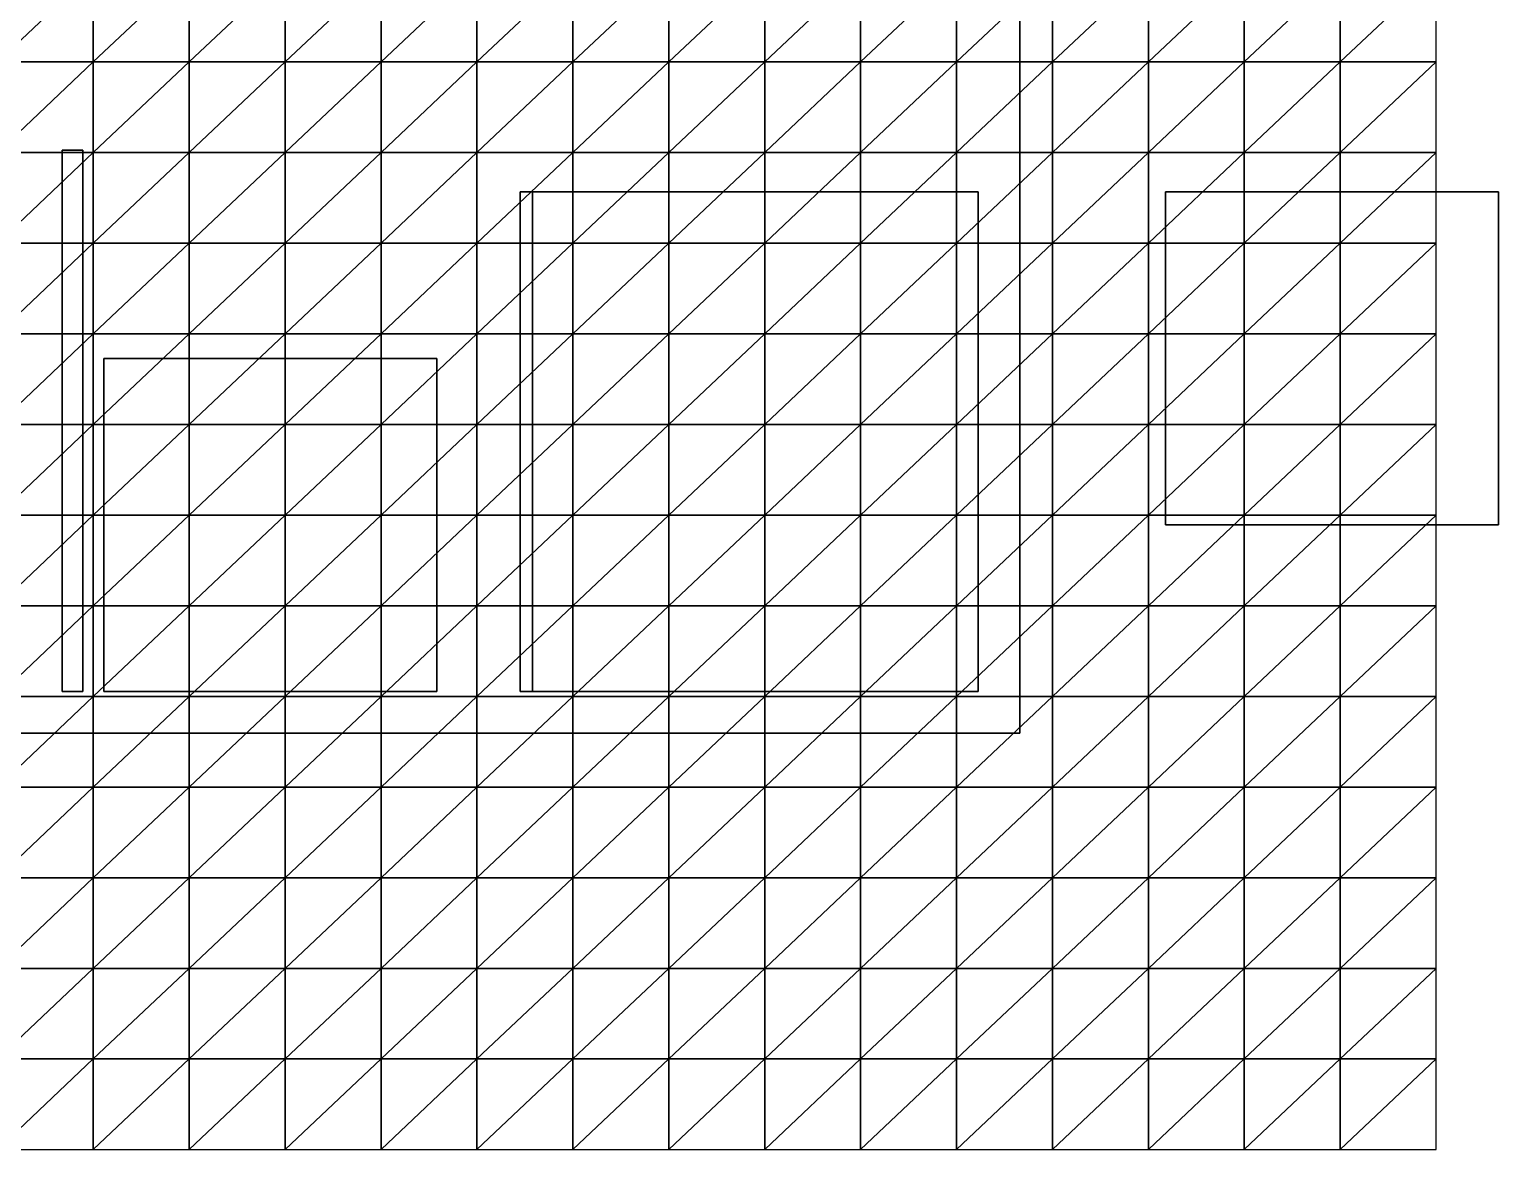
# Model space of a CAD drawing. Header units: metres. Extents: x -3 to 10.7, y -3.7 to 3.7.
# Drawn here: x 7.122 to 10.65, y -3.7 to -1.01 of the extents above; entities that cross this region are included whole.
import ezdxf

# ---------------------------------------------------------------- set-up
doc = ezdxf.new("R2010")
doc.units = ezdxf.units.M
for name, color, linetype in [('ACO_3D', 1, 'CONTINUOUS'), ('MEMBRANA_3D', 3, 'CONTINUOUS'), ('MOBILIARIO', 9, 'CONTINUOUS'), ('PAREDES', 7, 'CONTINUOUS'), ('VIDRO_3D', 4, 'CONTINUOUS')]:
    doc.layers.add(name, color=color, linetype=linetype)

msp = doc.modelspace()

# ---------------------------------------------------------------- linework, layer by layer
at = {"layer": 'ACO_3D'}
for points in [[(0, -2.7, 2.9), (9.5, -2.7, 2.9), (9.5, 2.7, 2.9), (0, 2.7, 2.9), (0, -2.7, 2.9)], [(9.5, -2.7, 0), (9.5, -2.7, 2.9)], [(10.5, -3.7, -0.05), (10.5, -3.7, 2.65)]]:
    msp.add_polyline3d(points, dxfattribs=at)
at = {"layer": 'MEMBRANA_3D'}
for points in [[(7.0446, -1.0882, 4.0499), (7.275, -1.0882, 4.0182), (7.275, -0.8706, 4.3111)], [(7.0446, -1.0882, 4.0499), (7.275, -0.8706, 4.3111), (7.0446, -0.8706, 4.3578)], [(7.275, -1.0882, 4.0182), (7.5054, -1.0882, 3.9874), (7.5054, -0.8706, 4.2677)], [(7.275, -1.0882, 4.0182), (7.5054, -0.8706, 4.2677), (7.275, -0.8706, 4.3111)], [(7.5054, -1.0882, 3.9874), (7.7357, -1.0882, 3.9589), (7.7357, -0.8706, 4.0936)], [(7.5054, -1.0882, 3.9874), (7.7357, -0.8706, 4.0936), (7.5054, -0.8706, 4.2677)], [(7.7357, -1.0882, 3.9589), (7.9661, -1.0882, 3.8011), (7.9661, -0.8706, 3.8208)], [(7.7357, -1.0882, 3.9589), (7.9661, -0.8706, 3.8208), (7.7357, -0.8706, 4.0936)], [(7.9661, -1.0882, 3.8011), (8.1964, -1.0882, 3.5625), (8.1964, -0.8706, 3.5755)], [(7.9661, -1.0882, 3.8011), (8.1964, -0.8706, 3.5755), (7.9661, -0.8706, 3.8208)], [(8.1964, -1.0882, 3.5625), (8.4268, -1.0882, 3.3556), (8.4268, -0.8706, 3.3636)], [(8.1964, -1.0882, 3.5625), (8.4268, -0.8706, 3.3636), (8.1964, -0.8706, 3.5755)], [(8.4268, -1.0882, 3.3556), (8.6571, -1.0882, 3.1843), (8.6571, -0.8706, 3.1887)], [(8.4268, -1.0882, 3.3556), (8.6571, -0.8706, 3.1887), (8.4268, -0.8706, 3.3636)], [(8.6571, -1.0882, 3.1843), (8.8875, -1.0882, 3.0516), (8.8875, -0.8706, 3.0537)], [(8.6571, -1.0882, 3.1843), (8.8875, -0.8706, 3.0537), (8.6571, -0.8706, 3.1887)], [(8.8875, -1.0882, 3.0516), (9.1179, -1.0882, 2.9595), (9.1179, -0.8706, 2.9602)], [(8.8875, -1.0882, 3.0516), (9.1179, -0.8706, 2.9602), (8.8875, -0.8706, 3.0537)], [(9.1179, -1.0882, 2.9595), (9.3482, -1.0882, 2.9094), (9.3482, -0.8706, 2.9095)], [(9.1179, -1.0882, 2.9595), (9.3482, -0.8706, 2.9095), (9.1179, -0.8706, 2.9602)], [(9.3482, -1.0882, 2.9094), (9.5786, -1.0882, 2.8511), (9.5786, -0.8706, 2.8542)], [(9.3482, -1.0882, 2.9094), (9.5786, -0.8706, 2.8542), (9.3482, -0.8706, 2.9095)], [(9.5786, -1.0882, 2.8511), (9.8089, -1.0882, 2.7324), (9.8089, -0.8706, 2.7431)], [(9.5786, -1.0882, 2.8511), (9.8089, -0.8706, 2.7431), (9.5786, -0.8706, 2.8542)], [(9.8089, -1.0882, 2.7324), (10.0393, -1.0882, 2.6232), (10.0393, -0.8706, 2.641)], [(9.8089, -1.0882, 2.7324), (10.0393, -0.8706, 2.641), (9.8089, -0.8706, 2.7431)], [(10.0393, -1.0882, 2.6232), (10.2696, -1.0882, 2.5188), (10.2696, -0.8706, 2.5433)], [(10.0393, -1.0882, 2.6232), (10.2696, -0.8706, 2.5433), (10.0393, -0.8706, 2.641)], [(10.2696, -1.0882, 2.5188), (10.5, -1.0882, 2.4175), (10.5, -0.8706, 2.4485)], [(10.2696, -1.0882, 2.5188), (10.5, -0.8706, 2.4485), (10.2696, -0.8706, 2.5433)], [(7.0446, -1.3059, 3.7721), (7.275, -1.3059, 3.7507), (7.275, -1.0882, 4.0182)], [(7.0446, -1.3059, 3.7721), (7.275, -1.0882, 4.0182), (7.0446, -1.0882, 4.0499)], [(7.275, -1.3059, 3.7507), (7.5054, -1.3059, 3.7294), (7.5054, -1.0882, 3.9874)], [(7.275, -1.3059, 3.7507), (7.5054, -1.0882, 3.9874), (7.275, -1.0882, 4.0182)], [(7.5054, -1.3059, 3.7294), (7.7357, -1.3059, 3.7092), (7.7357, -1.0882, 3.9589)], [(7.5054, -1.3059, 3.7294), (7.7357, -1.0882, 3.9589), (7.5054, -1.0882, 3.9874)], [(7.7357, -1.3059, 3.7092), (7.9661, -1.3059, 3.6907), (7.9661, -1.0882, 3.8011)], [(7.7357, -1.3059, 3.7092), (7.9661, -1.0882, 3.8011), (7.7357, -1.0882, 3.9589)], [(7.9661, -1.3059, 3.6907), (8.1964, -1.3059, 3.5501), (8.1964, -1.0882, 3.5625)], [(7.9661, -1.3059, 3.6907), (8.1964, -1.0882, 3.5625), (7.9661, -1.0882, 3.8011)], [(8.1964, -1.3059, 3.5501), (8.4268, -1.3059, 3.3477), (8.4268, -1.0882, 3.3556)], [(8.1964, -1.3059, 3.5501), (8.4268, -1.0882, 3.3556), (8.1964, -1.0882, 3.5625)], [(8.4268, -1.3059, 3.3477), (8.6571, -1.3059, 3.1798), (8.6571, -1.0882, 3.1843)], [(8.4268, -1.3059, 3.3477), (8.6571, -1.0882, 3.1843), (8.4268, -1.0882, 3.3556)], [(8.6571, -1.3059, 3.1798), (8.8875, -1.3059, 3.0494), (8.8875, -1.0882, 3.0516)], [(8.6571, -1.3059, 3.1798), (8.8875, -1.0882, 3.0516), (8.6571, -1.0882, 3.1843)], [(8.8875, -1.3059, 3.0494), (9.1179, -1.3059, 2.9587), (9.1179, -1.0882, 2.9595)], [(8.8875, -1.3059, 3.0494), (9.1179, -1.0882, 2.9595), (8.8875, -1.0882, 3.0516)], [(9.1179, -1.3059, 2.9587), (9.3482, -1.3059, 2.9093), (9.3482, -1.0882, 2.9094)], [(9.1179, -1.3059, 2.9587), (9.3482, -1.0882, 2.9094), (9.1179, -1.0882, 2.9595)], [(9.3482, -1.3059, 2.9093), (9.5786, -1.3059, 2.8487), (9.5786, -1.0882, 2.8511)], [(9.3482, -1.3059, 2.9093), (9.5786, -1.0882, 2.8511), (9.3482, -1.0882, 2.9094)], [(9.5786, -1.3059, 2.8487), (9.8089, -1.3059, 2.7243), (9.8089, -1.0882, 2.7324)], [(9.5786, -1.3059, 2.8487), (9.8089, -1.0882, 2.7324), (9.5786, -1.0882, 2.8511)], [(9.8089, -1.3059, 2.7243), (10.0393, -1.3059, 2.6099), (10.0393, -1.0882, 2.6232)], [(9.8089, -1.3059, 2.7243), (10.0393, -1.0882, 2.6232), (9.8089, -1.0882, 2.7324)], [(10.0393, -1.3059, 2.6099), (10.2696, -1.3059, 2.5004), (10.2696, -1.0882, 2.5188)], [(10.0393, -1.3059, 2.6099), (10.2696, -1.0882, 2.5188), (10.0393, -1.0882, 2.6232)], [(10.2696, -1.3059, 2.5004), (10.5, -1.3059, 2.3942), (10.5, -1.0882, 2.4175)], [(10.2696, -1.3059, 2.5004), (10.5, -1.0882, 2.4175), (10.2696, -1.0882, 2.5188)], [(7.0446, -1.5235, 3.5267), (7.275, -1.5235, 3.515), (7.275, -1.3059, 3.7507)], [(7.0446, -1.5235, 3.5267), (7.275, -1.3059, 3.7507), (7.0446, -1.3059, 3.7721)], [(7.275, -1.5235, 3.515), (7.5054, -1.5235, 3.501), (7.5054, -1.3059, 3.7294)], [(7.275, -1.5235, 3.515), (7.5054, -1.3059, 3.7294), (7.275, -1.3059, 3.7507)], [(7.5054, -1.5235, 3.501), (7.7357, -1.5235, 3.4869), (7.7357, -1.3059, 3.7092)], [(7.5054, -1.5235, 3.501), (7.7357, -1.3059, 3.7092), (7.5054, -1.3059, 3.7294)], [(7.7357, -1.5235, 3.4869), (7.9661, -1.5235, 3.474), (7.9661, -1.3059, 3.6907)], [(7.7357, -1.5235, 3.4869), (7.9661, -1.3059, 3.6907), (7.7357, -1.3059, 3.7092)], [(7.9661, -1.5235, 3.474), (8.1964, -1.5235, 3.4623), (8.1964, -1.3059, 3.5501)], [(7.9661, -1.5235, 3.474), (8.1964, -1.3059, 3.5501), (7.9661, -1.3059, 3.6907)], [(8.1964, -1.5235, 3.4623), (8.4268, -1.5235, 3.3403), (8.4268, -1.3059, 3.3477)], [(8.1964, -1.5235, 3.4623), (8.4268, -1.3059, 3.3477), (8.1964, -1.3059, 3.5501)], [(8.4268, -1.5235, 3.3403), (8.6571, -1.5235, 3.1755), (8.6571, -1.3059, 3.1798)], [(8.4268, -1.5235, 3.3403), (8.6571, -1.3059, 3.1798), (8.4268, -1.3059, 3.3477)], [(8.6571, -1.5235, 3.1755), (8.8875, -1.5235, 3.0473), (8.8875, -1.3059, 3.0494)], [(8.6571, -1.5235, 3.1755), (8.8875, -1.3059, 3.0494), (8.6571, -1.3059, 3.1798)], [(8.8875, -1.5235, 3.0473), (9.1179, -1.5235, 2.9579), (9.1179, -1.3059, 2.9587)], [(8.8875, -1.5235, 3.0473), (9.1179, -1.3059, 2.9587), (8.8875, -1.3059, 3.0494)], [(9.1179, -1.5235, 2.9579), (9.3482, -1.5235, 2.9092), (9.3482, -1.3059, 2.9093)], [(9.1179, -1.5235, 2.9579), (9.3482, -1.3059, 2.9093), (9.1179, -1.3059, 2.9587)], [(9.3482, -1.5235, 2.9092), (9.5786, -1.5235, 2.8472), (9.5786, -1.3059, 2.8487)], [(9.3482, -1.5235, 2.9092), (9.5786, -1.3059, 2.8487), (9.3482, -1.3059, 2.9093)], [(9.5786, -1.5235, 2.8472), (9.8089, -1.5235, 2.7189), (9.8089, -1.3059, 2.7243)], [(9.5786, -1.5235, 2.8472), (9.8089, -1.3059, 2.7243), (9.5786, -1.3059, 2.8487)], [(9.8089, -1.5235, 2.7189), (10.0393, -1.5235, 2.601), (10.0393, -1.3059, 2.6099)], [(9.8089, -1.5235, 2.7189), (10.0393, -1.3059, 2.6099), (9.8089, -1.3059, 2.7243)], [(10.0393, -1.5235, 2.601), (10.2696, -1.5235, 2.4882), (10.2696, -1.3059, 2.5004)], [(10.0393, -1.5235, 2.601), (10.2696, -1.3059, 2.5004), (10.0393, -1.3059, 2.6099)], [(10.2696, -1.5235, 2.4882), (10.5, -1.5235, 2.3787), (10.5, -1.3059, 2.3942)], [(10.2696, -1.5235, 2.4882), (10.5, -1.3059, 2.3942), (10.2696, -1.3059, 2.5004)], [(7.0446, -1.7412, 3.3186), (7.275, -1.7412, 3.312), (7.275, -1.5235, 3.515)], [(7.0446, -1.7412, 3.3186), (7.275, -1.5235, 3.515), (7.0446, -1.5235, 3.5267)], [(7.275, -1.7412, 3.312), (7.5054, -1.7412, 3.3047), (7.5054, -1.5235, 3.501)], [(7.275, -1.7412, 3.312), (7.5054, -1.5235, 3.501), (7.275, -1.5235, 3.515)], [(7.5054, -1.7412, 3.3047), (7.7357, -1.7412, 3.2973), (7.7357, -1.5235, 3.4869)], [(7.5054, -1.7412, 3.3047), (7.7357, -1.5235, 3.4869), (7.5054, -1.5235, 3.501)], [(7.7357, -1.7412, 3.2973), (7.9661, -1.7412, 3.2882), (7.9661, -1.5235, 3.474)], [(7.7357, -1.7412, 3.2973), (7.9661, -1.5235, 3.474), (7.7357, -1.5235, 3.4869)], [(7.9661, -1.7412, 3.2882), (8.1964, -1.7412, 3.2802), (8.1964, -1.5235, 3.4623)], [(7.9661, -1.7412, 3.2882), (8.1964, -1.5235, 3.4623), (7.9661, -1.5235, 3.474)], [(8.1964, -1.7412, 3.2802), (8.4268, -1.7412, 3.2731), (8.4268, -1.5235, 3.3403)], [(8.1964, -1.7412, 3.2802), (8.4268, -1.5235, 3.3403), (8.1964, -1.5235, 3.4623)], [(8.4268, -1.7412, 3.2731), (8.6571, -1.7412, 3.1714), (8.6571, -1.5235, 3.1755)], [(8.4268, -1.7412, 3.2731), (8.6571, -1.5235, 3.1755), (8.4268, -1.5235, 3.3403)], [(8.6571, -1.7412, 3.1714), (8.8875, -1.7412, 3.0452), (8.8875, -1.5235, 3.0473)], [(8.6571, -1.7412, 3.1714), (8.8875, -1.5235, 3.0473), (8.6571, -1.5235, 3.1755)], [(8.8875, -1.7412, 3.0452), (9.1179, -1.7412, 2.9572), (9.1179, -1.5235, 2.9579)], [(8.8875, -1.7412, 3.0452), (9.1179, -1.5235, 2.9579), (8.8875, -1.5235, 3.0473)], [(9.1179, -1.7412, 2.9572), (9.3482, -1.7412, 2.9091), (9.3482, -1.5235, 2.9092)], [(9.1179, -1.7412, 2.9572), (9.3482, -1.5235, 2.9092), (9.1179, -1.5235, 2.9579)], [(9.3482, -1.7412, 2.9091), (9.5786, -1.7412, 2.8464), (9.5786, -1.5235, 2.8472)], [(9.3482, -1.7412, 2.9091), (9.5786, -1.5235, 2.8472), (9.3482, -1.5235, 2.9092)], [(9.5786, -1.7412, 2.8464), (9.8089, -1.7412, 2.7162), (9.8089, -1.5235, 2.7189)], [(9.5786, -1.7412, 2.8464), (9.8089, -1.5235, 2.7189), (9.5786, -1.5235, 2.8472)], [(9.8089, -1.7412, 2.7162), (10.0393, -1.7412, 2.5965), (10.0393, -1.5235, 2.601)], [(9.8089, -1.7412, 2.7162), (10.0393, -1.5235, 2.601), (9.8089, -1.5235, 2.7189)], [(10.0393, -1.7412, 2.5965), (10.2696, -1.7412, 2.482), (10.2696, -1.5235, 2.4882)], [(10.0393, -1.7412, 2.5965), (10.2696, -1.5235, 2.4882), (10.0393, -1.5235, 2.601)], [(10.2696, -1.7412, 2.482), (10.5, -1.7412, 2.371), (10.5, -1.5235, 2.3787)], [(10.2696, -1.7412, 2.482), (10.5, -1.5235, 2.3787), (10.2696, -1.5235, 2.4882)], [(7.0446, -1.9588, 3.1512), (7.275, -1.9588, 3.1478), (7.275, -1.7412, 3.312)], [(7.0446, -1.9588, 3.1512), (7.275, -1.7412, 3.312), (7.0446, -1.7412, 3.3186)], [(7.275, -1.9588, 3.1478), (7.5054, -1.9588, 3.144), (7.5054, -1.7412, 3.3047)], [(7.275, -1.9588, 3.1478), (7.5054, -1.7412, 3.3047), (7.275, -1.7412, 3.312)], [(7.5054, -1.9588, 3.144), (7.7357, -1.9588, 3.14), (7.7357, -1.7412, 3.2973)], [(7.5054, -1.9588, 3.144), (7.7357, -1.7412, 3.2973), (7.5054, -1.7412, 3.3047)], [(7.7357, -1.9588, 3.14), (7.9661, -1.9588, 3.1359), (7.9661, -1.7412, 3.2882)], [(7.7357, -1.9588, 3.14), (7.9661, -1.7412, 3.2882), (7.7357, -1.7412, 3.2973)], [(7.9661, -1.9588, 3.1359), (8.1964, -1.9588, 3.1316), (8.1964, -1.7412, 3.2802)], [(7.9661, -1.9588, 3.1359), (8.1964, -1.7412, 3.2802), (7.9661, -1.7412, 3.2882)], [(8.1964, -1.9588, 3.1316), (8.4268, -1.9588, 3.1267), (8.4268, -1.7412, 3.2731)], [(8.1964, -1.9588, 3.1316), (8.4268, -1.7412, 3.2731), (8.1964, -1.7412, 3.2802)], [(8.4268, -1.9588, 3.1267), (8.6571, -1.9588, 3.1227), (8.6571, -1.7412, 3.1714)], [(8.4268, -1.9588, 3.1267), (8.6571, -1.7412, 3.1714), (8.4268, -1.7412, 3.2731)], [(8.6571, -1.9588, 3.1227), (8.8875, -1.9588, 3.0432), (8.8875, -1.7412, 3.0452)], [(8.6571, -1.9588, 3.1227), (8.8875, -1.7412, 3.0452), (8.6571, -1.7412, 3.1714)], [(8.8875, -1.9588, 3.0432), (9.1179, -1.9588, 2.9564), (9.1179, -1.7412, 2.9572)], [(8.8875, -1.9588, 3.0432), (9.1179, -1.7412, 2.9572), (8.8875, -1.7412, 3.0452)], [(9.1179, -1.9588, 2.9564), (9.3482, -1.9588, 2.909), (9.3482, -1.7412, 2.9091)], [(9.1179, -1.9588, 2.9564), (9.3482, -1.7412, 2.9091), (9.1179, -1.7412, 2.9572)], [(9.3482, -1.9588, 2.909), (9.5786, -1.9588, 2.8464), (9.5786, -1.7412, 2.8464)], [(9.3482, -1.9588, 2.909), (9.5786, -1.7412, 2.8464), (9.3482, -1.7412, 2.9091)], [(9.5786, -1.9588, 2.8464), (9.8089, -1.9588, 2.7162), (9.8089, -1.7412, 2.7162)], [(9.5786, -1.9588, 2.8464), (9.8089, -1.7412, 2.7162), (9.5786, -1.7412, 2.8464)], [(9.8089, -1.9588, 2.7162), (10.0393, -1.9588, 2.5965), (10.0393, -1.7412, 2.5965)], [(9.8089, -1.9588, 2.7162), (10.0393, -1.7412, 2.5965), (9.8089, -1.7412, 2.7162)], [(10.0393, -1.9588, 2.5965), (10.2696, -1.9588, 2.482), (10.2696, -1.7412, 2.482)], [(10.0393, -1.9588, 2.5965), (10.2696, -1.7412, 2.482), (10.0393, -1.7412, 2.5965)], [(10.2696, -1.9588, 2.482), (10.5, -1.9588, 2.371), (10.5, -1.7412, 2.371)], [(10.2696, -1.9588, 2.482), (10.5, -1.7412, 2.371), (10.2696, -1.7412, 2.482)], [(7.0446, -2.1765, 3.0258), (7.275, -2.1765, 3.0243), (7.275, -1.9588, 3.1478)], [(7.0446, -2.1765, 3.0258), (7.275, -1.9588, 3.1478), (7.0446, -1.9588, 3.1512)], [(7.275, -2.1765, 3.0243), (7.5054, -2.1765, 3.0226), (7.5054, -1.9588, 3.144)], [(7.275, -2.1765, 3.0243), (7.5054, -1.9588, 3.144), (7.275, -1.9588, 3.1478)], [(7.5054, -2.1765, 3.0226), (7.7357, -2.1765, 3.0208), (7.7357, -1.9588, 3.14)], [(7.5054, -2.1765, 3.0226), (7.7357, -1.9588, 3.14), (7.5054, -1.9588, 3.144)], [(7.7357, -2.1765, 3.0208), (7.9661, -2.1765, 3.0189), (7.9661, -1.9588, 3.1359)], [(7.7357, -2.1765, 3.0208), (7.9661, -1.9588, 3.1359), (7.7357, -1.9588, 3.14)], [(7.9661, -2.1765, 3.0189), (8.1964, -2.1765, 3.0171), (8.1964, -1.9588, 3.1316)], [(7.9661, -2.1765, 3.0189), (8.1964, -1.9588, 3.1316), (7.9661, -1.9588, 3.1359)], [(8.1964, -2.1765, 3.0171), (8.4268, -2.1765, 3.0153), (8.4268, -1.9588, 3.1267)], [(8.1964, -2.1765, 3.0171), (8.4268, -1.9588, 3.1267), (8.1964, -1.9588, 3.1316)], [(8.4268, -2.1765, 3.0153), (8.6571, -2.1765, 3.0131), (8.6571, -1.9588, 3.1227)], [(8.4268, -2.1765, 3.0153), (8.6571, -1.9588, 3.1227), (8.4268, -1.9588, 3.1267)], [(8.6571, -2.1765, 3.0131), (8.8875, -2.1765, 3.011), (8.8875, -1.9588, 3.0432)], [(8.6571, -2.1765, 3.0131), (8.8875, -1.9588, 3.0432), (8.6571, -1.9588, 3.1227)], [(8.8875, -2.1765, 3.011), (9.1179, -2.1765, 2.9557), (9.1179, -1.9588, 2.9564)], [(8.8875, -2.1765, 3.011), (9.1179, -1.9588, 2.9564), (8.8875, -1.9588, 3.0432)], [(9.1179, -2.1765, 2.9557), (9.3482, -2.1765, 2.9089), (9.3482, -1.9588, 2.909)], [(9.1179, -2.1765, 2.9557), (9.3482, -1.9588, 2.909), (9.1179, -1.9588, 2.9564)], [(9.3482, -2.1765, 2.9089), (9.5786, -2.1765, 2.8472), (9.5786, -1.9588, 2.8464)], [(9.3482, -2.1765, 2.9089), (9.5786, -1.9588, 2.8464), (9.3482, -1.9588, 2.909)], [(9.5786, -2.1765, 2.8472), (9.8089, -2.1765, 2.7189), (9.8089, -1.9588, 2.7162)], [(9.5786, -2.1765, 2.8472), (9.8089, -1.9588, 2.7162), (9.5786, -1.9588, 2.8464)], [(9.8089, -2.1765, 2.7189), (10.0393, -2.1765, 2.601), (10.0393, -1.9588, 2.5965)], [(9.8089, -2.1765, 2.7189), (10.0393, -1.9588, 2.5965), (9.8089, -1.9588, 2.7162)], [(10.0393, -2.1765, 2.601), (10.2696, -2.1765, 2.4882), (10.2696, -1.9588, 2.482)], [(10.0393, -2.1765, 2.601), (10.2696, -1.9588, 2.482), (10.0393, -1.9588, 2.5965)], [(10.2696, -2.1765, 2.4882), (10.5, -2.1765, 2.3787), (10.5, -1.9588, 2.371)], [(10.2696, -2.1765, 2.4882), (10.5, -1.9588, 2.371), (10.2696, -1.9588, 2.482)], [(7.0446, -2.3941, 2.943), (7.275, -2.3941, 2.9426), (7.275, -2.1765, 3.0243)], [(7.0446, -2.3941, 2.943), (7.275, -2.1765, 3.0243), (7.0446, -2.1765, 3.0258)], [(7.275, -2.3941, 2.9426), (7.5054, -2.3941, 2.9421), (7.5054, -2.1765, 3.0226)], [(7.275, -2.3941, 2.9426), (7.5054, -2.1765, 3.0226), (7.275, -2.1765, 3.0243)], [(7.5054, -2.3941, 2.9421), (7.7357, -2.3941, 2.9415), (7.7357, -2.1765, 3.0208)], [(7.5054, -2.3941, 2.9421), (7.7357, -2.1765, 3.0208), (7.5054, -2.1765, 3.0226)], [(7.7357, -2.3941, 2.9415), (7.9661, -2.3941, 2.941), (7.9661, -2.1765, 3.0189)], [(7.7357, -2.3941, 2.9415), (7.9661, -2.1765, 3.0189), (7.7357, -2.1765, 3.0208)], [(7.9661, -2.3941, 2.941), (8.1964, -2.3941, 2.9404), (8.1964, -2.1765, 3.0171)], [(7.9661, -2.3941, 2.941), (8.1964, -2.1765, 3.0171), (7.9661, -2.1765, 3.0189)], [(8.1964, -2.3941, 2.9404), (8.4268, -2.3941, 2.9398), (8.4268, -2.1765, 3.0153)], [(8.1964, -2.3941, 2.9404), (8.4268, -2.1765, 3.0153), (8.1964, -2.1765, 3.0171)], [(8.4268, -2.3941, 2.9398), (8.6571, -2.3941, 2.9393), (8.6571, -2.1765, 3.0131)], [(8.4268, -2.3941, 2.9398), (8.6571, -2.1765, 3.0131), (8.4268, -2.1765, 3.0153)], [(8.6571, -2.3941, 2.9393), (8.8875, -2.3941, 2.9387), (8.8875, -2.1765, 3.011)], [(8.6571, -2.3941, 2.9393), (8.8875, -2.1765, 3.011), (8.6571, -2.1765, 3.0131)], [(8.8875, -2.3941, 2.9387), (9.1179, -2.3941, 2.9379), (9.1179, -2.1765, 2.9557)], [(8.8875, -2.3941, 2.9387), (9.1179, -2.1765, 2.9557), (8.8875, -2.1765, 3.011)], [(9.1179, -2.3941, 2.9379), (9.3482, -2.3941, 2.9088), (9.3482, -2.1765, 2.9089)], [(9.1179, -2.3941, 2.9379), (9.3482, -2.1765, 2.9089), (9.1179, -2.1765, 2.9557)], [(9.3482, -2.3941, 2.9088), (9.5786, -2.3941, 2.8487), (9.5786, -2.1765, 2.8472)], [(9.3482, -2.3941, 2.9088), (9.5786, -2.1765, 2.8472), (9.3482, -2.1765, 2.9089)], [(9.5786, -2.3941, 2.8487), (9.8089, -2.3941, 2.7243), (9.8089, -2.1765, 2.7189)], [(9.5786, -2.3941, 2.8487), (9.8089, -2.1765, 2.7189), (9.5786, -2.1765, 2.8472)], [(9.8089, -2.3941, 2.7243), (10.0393, -2.3941, 2.6099), (10.0393, -2.1765, 2.601)], [(9.8089, -2.3941, 2.7243), (10.0393, -2.1765, 2.601), (9.8089, -2.1765, 2.7189)], [(10.0393, -2.3941, 2.6099), (10.2696, -2.3941, 2.5004), (10.2696, -2.1765, 2.4882)], [(10.0393, -2.3941, 2.6099), (10.2696, -2.1765, 2.4882), (10.0393, -2.1765, 2.601)], [(10.2696, -2.3941, 2.5004), (10.5, -2.3941, 2.3942), (10.5, -2.1765, 2.3787)], [(10.2696, -2.3941, 2.5004), (10.5, -2.1765, 2.3787), (10.2696, -2.1765, 2.4882)], [(7.0446, -2.6118, 2.9036), (7.275, -2.6118, 2.9036), (7.275, -2.3941, 2.9426)], [(7.0446, -2.6118, 2.9036), (7.275, -2.3941, 2.9426), (7.0446, -2.3941, 2.943)], [(7.275, -2.6118, 2.9036), (7.5054, -2.6118, 2.9035), (7.5054, -2.3941, 2.9421)], [(7.275, -2.6118, 2.9036), (7.5054, -2.3941, 2.9421), (7.275, -2.3941, 2.9426)], [(7.5054, -2.6118, 2.9035), (7.7357, -2.6118, 2.9035), (7.7357, -2.3941, 2.9415)], [(7.5054, -2.6118, 2.9035), (7.7357, -2.3941, 2.9415), (7.5054, -2.3941, 2.9421)], [(7.7357, -2.6118, 2.9035), (7.9661, -2.6118, 2.9034), (7.9661, -2.3941, 2.941)], [(7.7357, -2.6118, 2.9035), (7.9661, -2.3941, 2.941), (7.7357, -2.3941, 2.9415)], [(7.9661, -2.6118, 2.9034), (8.1964, -2.6118, 2.9034), (8.1964, -2.3941, 2.9404)], [(7.9661, -2.6118, 2.9034), (8.1964, -2.3941, 2.9404), (7.9661, -2.3941, 2.941)], [(8.1964, -2.6118, 2.9034), (8.4268, -2.6118, 2.9033), (8.4268, -2.3941, 2.9398)], [(8.1964, -2.6118, 2.9034), (8.4268, -2.3941, 2.9398), (8.1964, -2.3941, 2.9404)], [(8.4268, -2.6118, 2.9033), (8.6571, -2.6118, 2.9033), (8.6571, -2.3941, 2.9393)], [(8.4268, -2.6118, 2.9033), (8.6571, -2.3941, 2.9393), (8.4268, -2.3941, 2.9398)], [(8.6571, -2.6118, 2.9033), (8.8875, -2.6118, 2.9033), (8.8875, -2.3941, 2.9387)], [(8.6571, -2.6118, 2.9033), (8.8875, -2.3941, 2.9387), (8.6571, -2.3941, 2.9393)], [(8.8875, -2.6118, 2.9033), (9.1179, -2.6118, 2.9032), (9.1179, -2.3941, 2.9379)], [(8.8875, -2.6118, 2.9033), (9.1179, -2.3941, 2.9379), (8.8875, -2.3941, 2.9387)], [(9.1179, -2.6118, 2.9032), (9.3482, -2.6118, 2.9032), (9.3482, -2.3941, 2.9088)], [(9.1179, -2.6118, 2.9032), (9.3482, -2.3941, 2.9088), (9.1179, -2.3941, 2.9379)], [(9.3482, -2.6118, 2.9032), (9.5786, -2.6118, 2.8511), (9.5786, -2.3941, 2.8487)], [(9.3482, -2.6118, 2.9032), (9.5786, -2.3941, 2.8487), (9.3482, -2.3941, 2.9088)], [(9.5786, -2.6118, 2.8511), (9.8089, -2.6118, 2.7324), (9.8089, -2.3941, 2.7243)], [(9.5786, -2.6118, 2.8511), (9.8089, -2.3941, 2.7243), (9.5786, -2.3941, 2.8487)], [(9.8089, -2.6118, 2.7324), (10.0393, -2.6118, 2.6232), (10.0393, -2.3941, 2.6099)], [(9.8089, -2.6118, 2.7324), (10.0393, -2.3941, 2.6099), (9.8089, -2.3941, 2.7243)], [(10.0393, -2.6118, 2.6232), (10.2696, -2.6118, 2.5188), (10.2696, -2.3941, 2.5004)], [(10.0393, -2.6118, 2.6232), (10.2696, -2.3941, 2.5004), (10.0393, -2.3941, 2.6099)], [(10.2696, -2.6118, 2.5188), (10.5, -2.6118, 2.4175), (10.5, -2.3941, 2.3942)], [(10.2696, -2.6118, 2.5188), (10.5, -2.3941, 2.3942), (10.2696, -2.3941, 2.5004)], [(7.0446, -2.8294, 2.8129), (7.275, -2.8294, 2.8127), (7.275, -2.6118, 2.9036)], [(7.0446, -2.8294, 2.8129), (7.275, -2.6118, 2.9036), (7.0446, -2.6118, 2.9036)], [(7.275, -2.8294, 2.8127), (7.5054, -2.8294, 2.813), (7.5054, -2.6118, 2.9035)], [(7.275, -2.8294, 2.8127), (7.5054, -2.6118, 2.9035), (7.275, -2.6118, 2.9036)], [(7.5054, -2.8294, 2.813), (7.7357, -2.8294, 2.8137), (7.7357, -2.6118, 2.9035)], [(7.5054, -2.8294, 2.813), (7.7357, -2.6118, 2.9035), (7.5054, -2.6118, 2.9035)], [(7.7357, -2.8294, 2.8137), (7.9661, -2.8294, 2.815), (7.9661, -2.6118, 2.9034)], [(7.7357, -2.8294, 2.8137), (7.9661, -2.6118, 2.9034), (7.7357, -2.6118, 2.9035)], [(7.9661, -2.8294, 2.815), (8.1964, -2.8294, 2.8167), (8.1964, -2.6118, 2.9034)], [(7.9661, -2.8294, 2.815), (8.1964, -2.6118, 2.9034), (7.9661, -2.6118, 2.9034)], [(8.1964, -2.8294, 2.8167), (8.4268, -2.8294, 2.8189), (8.4268, -2.6118, 2.9033)], [(8.1964, -2.8294, 2.8167), (8.4268, -2.6118, 2.9033), (8.1964, -2.6118, 2.9034)], [(8.4268, -2.8294, 2.8189), (8.6571, -2.8294, 2.8216), (8.6571, -2.6118, 2.9033)], [(8.4268, -2.8294, 2.8189), (8.6571, -2.6118, 2.9033), (8.4268, -2.6118, 2.9033)], [(8.6571, -2.8294, 2.8216), (8.8875, -2.8294, 2.8248), (8.8875, -2.6118, 2.9033)], [(8.6571, -2.8294, 2.8216), (8.8875, -2.6118, 2.9033), (8.6571, -2.6118, 2.9033)], [(8.8875, -2.8294, 2.8248), (9.1179, -2.8294, 2.8284), (9.1179, -2.6118, 2.9032)], [(8.8875, -2.8294, 2.8248), (9.1179, -2.6118, 2.9032), (8.8875, -2.6118, 2.9033)], [(9.1179, -2.8294, 2.8284), (9.3482, -2.8294, 2.8325), (9.3482, -2.6118, 2.9032)], [(9.1179, -2.8294, 2.8284), (9.3482, -2.6118, 2.9032), (9.1179, -2.6118, 2.9032)], [(9.3482, -2.8294, 2.8325), (9.5786, -2.8294, 2.8371), (9.5786, -2.6118, 2.8511)], [(9.3482, -2.8294, 2.8325), (9.5786, -2.6118, 2.8511), (9.3482, -2.6118, 2.9032)], [(9.5786, -2.8294, 2.8371), (9.8089, -2.8294, 2.7431), (9.8089, -2.6118, 2.7324)], [(9.5786, -2.8294, 2.8371), (9.8089, -2.6118, 2.7324), (9.5786, -2.6118, 2.8511)], [(9.8089, -2.8294, 2.7431), (10.0393, -2.8294, 2.641), (10.0393, -2.6118, 2.6232)], [(9.8089, -2.8294, 2.7431), (10.0393, -2.6118, 2.6232), (9.8089, -2.6118, 2.7324)], [(10.0393, -2.8294, 2.641), (10.2696, -2.8294, 2.5433), (10.2696, -2.6118, 2.5188)], [(10.0393, -2.8294, 2.641), (10.2696, -2.6118, 2.5188), (10.0393, -2.6118, 2.6232)], [(10.2696, -2.8294, 2.5433), (10.5, -2.8294, 2.4485), (10.5, -2.6118, 2.4175)], [(10.2696, -2.8294, 2.5433), (10.5, -2.6118, 2.4175), (10.2696, -2.6118, 2.5188)], [(7.0446, -3.0471, 2.6883), (7.275, -3.0471, 2.6878), (7.275, -2.8294, 2.8127)], [(7.0446, -3.0471, 2.6883), (7.275, -2.8294, 2.8127), (7.0446, -2.8294, 2.8129)], [(7.275, -3.0471, 2.6878), (7.5054, -3.0471, 2.6885), (7.5054, -2.8294, 2.813)], [(7.275, -3.0471, 2.6878), (7.5054, -2.8294, 2.813), (7.275, -2.8294, 2.8127)], [(7.5054, -3.0471, 2.6885), (7.7357, -3.0471, 2.6904), (7.7357, -2.8294, 2.8137)], [(7.5054, -3.0471, 2.6885), (7.7357, -2.8294, 2.8137), (7.5054, -2.8294, 2.813)], [(7.7357, -3.0471, 2.6904), (7.9661, -3.0471, 2.6934), (7.9661, -2.8294, 2.815)], [(7.7357, -3.0471, 2.6904), (7.9661, -2.8294, 2.815), (7.7357, -2.8294, 2.8137)], [(7.9661, -3.0471, 2.6934), (8.1964, -3.0471, 2.6976), (8.1964, -2.8294, 2.8167)], [(7.9661, -3.0471, 2.6934), (8.1964, -2.8294, 2.8167), (7.9661, -2.8294, 2.815)], [(8.1964, -3.0471, 2.6976), (8.4268, -3.0471, 2.703), (8.4268, -2.8294, 2.8189)], [(8.1964, -3.0471, 2.6976), (8.4268, -2.8294, 2.8189), (8.1964, -2.8294, 2.8167)], [(8.4268, -3.0471, 2.703), (8.6571, -3.0471, 2.7095), (8.6571, -2.8294, 2.8216)], [(8.4268, -3.0471, 2.703), (8.6571, -2.8294, 2.8216), (8.4268, -2.8294, 2.8189)], [(8.6571, -3.0471, 2.7095), (8.8875, -3.0471, 2.7172), (8.8875, -2.8294, 2.8248)], [(8.6571, -3.0471, 2.7095), (8.8875, -2.8294, 2.8248), (8.6571, -2.8294, 2.8216)], [(8.8875, -3.0471, 2.7172), (9.1179, -3.0471, 2.726), (9.1179, -2.8294, 2.8284)], [(8.8875, -3.0471, 2.7172), (9.1179, -2.8294, 2.8284), (8.8875, -2.8294, 2.8248)], [(9.1179, -3.0471, 2.726), (9.3482, -3.0471, 2.7361), (9.3482, -2.8294, 2.8325)], [(9.1179, -3.0471, 2.726), (9.3482, -2.8294, 2.8325), (9.1179, -2.8294, 2.8284)], [(9.3482, -3.0471, 2.7361), (9.5786, -3.0471, 2.7472), (9.5786, -2.8294, 2.8371)], [(9.3482, -3.0471, 2.7361), (9.5786, -2.8294, 2.8371), (9.3482, -2.8294, 2.8325)], [(9.5786, -3.0471, 2.7472), (9.8089, -3.0471, 2.7596), (9.8089, -2.8294, 2.7431)], [(9.5786, -3.0471, 2.7472), (9.8089, -2.8294, 2.7431), (9.5786, -2.8294, 2.8371)], [(9.8089, -3.0471, 2.7596), (10.0393, -3.0471, 2.6632), (10.0393, -2.8294, 2.641)], [(9.8089, -3.0471, 2.7596), (10.0393, -2.8294, 2.641), (9.8089, -2.8294, 2.7431)], [(10.0393, -3.0471, 2.6632), (10.2696, -3.0471, 2.5739), (10.2696, -2.8294, 2.5433)], [(10.0393, -3.0471, 2.6632), (10.2696, -2.8294, 2.5433), (10.0393, -2.8294, 2.641)], [(10.2696, -3.0471, 2.5739), (10.5, -3.0471, 2.4872), (10.5, -2.8294, 2.4485)], [(10.2696, -3.0471, 2.5739), (10.5, -2.8294, 2.4485), (10.2696, -2.8294, 2.5433)], [(7.0446, -3.2647, 2.5719), (7.275, -3.2647, 2.5712), (7.275, -3.0471, 2.6878)], [(7.0446, -3.2647, 2.5719), (7.275, -3.0471, 2.6878), (7.0446, -3.0471, 2.6883)], [(7.275, -3.2647, 2.5712), (7.5054, -3.2647, 2.5723), (7.5054, -3.0471, 2.6885)], [(7.275, -3.2647, 2.5712), (7.5054, -3.0471, 2.6885), (7.275, -3.0471, 2.6878)], [(7.5054, -3.2647, 2.5723), (7.7357, -3.2647, 2.5752), (7.7357, -3.0471, 2.6904)], [(7.5054, -3.2647, 2.5723), (7.7357, -3.0471, 2.6904), (7.5054, -3.0471, 2.6885)], [(7.7357, -3.2647, 2.5752), (7.9661, -3.2647, 2.5799), (7.9661, -3.0471, 2.6934)], [(7.7357, -3.2647, 2.5752), (7.9661, -3.0471, 2.6934), (7.7357, -3.0471, 2.6904)], [(7.9661, -3.2647, 2.5799), (8.1964, -3.2647, 2.5864), (8.1964, -3.0471, 2.6976)], [(7.9661, -3.2647, 2.5799), (8.1964, -3.0471, 2.6976), (7.9661, -3.0471, 2.6934)], [(8.1964, -3.2647, 2.5864), (8.4268, -3.2647, 2.5947), (8.4268, -3.0471, 2.703)], [(8.1964, -3.2647, 2.5864), (8.4268, -3.0471, 2.703), (8.1964, -3.0471, 2.6976)], [(8.4268, -3.2647, 2.5947), (8.6571, -3.2647, 2.6048), (8.6571, -3.0471, 2.7095)], [(8.4268, -3.2647, 2.5947), (8.6571, -3.0471, 2.7095), (8.4268, -3.0471, 2.703)], [(8.6571, -3.2647, 2.6048), (8.8875, -3.2647, 2.6167), (8.8875, -3.0471, 2.7172)], [(8.6571, -3.2647, 2.6048), (8.8875, -3.0471, 2.7172), (8.6571, -3.0471, 2.7095)], [(8.8875, -3.2647, 2.6167), (9.1179, -3.2647, 2.6304), (9.1179, -3.0471, 2.726)], [(8.8875, -3.2647, 2.6167), (9.1179, -3.0471, 2.726), (8.8875, -3.0471, 2.7172)], [(9.1179, -3.2647, 2.6304), (9.3482, -3.2647, 2.6459), (9.3482, -3.0471, 2.7361)], [(9.1179, -3.2647, 2.6304), (9.3482, -3.0471, 2.7361), (9.1179, -3.0471, 2.726)], [(9.3482, -3.2647, 2.6459), (9.5786, -3.2647, 2.6632), (9.5786, -3.0471, 2.7472)], [(9.3482, -3.2647, 2.6459), (9.5786, -3.0471, 2.7472), (9.3482, -3.0471, 2.7361)], [(9.5786, -3.2647, 2.6632), (9.8089, -3.2647, 2.6823), (9.8089, -3.0471, 2.7596)], [(9.5786, -3.2647, 2.6632), (9.8089, -3.0471, 2.7596), (9.5786, -3.0471, 2.7472)], [(9.8089, -3.2647, 2.6823), (10.0393, -3.2647, 2.7033), (10.0393, -3.0471, 2.6632)], [(9.8089, -3.2647, 2.6823), (10.0393, -3.0471, 2.6632), (9.8089, -3.0471, 2.7596)], [(10.0393, -3.2647, 2.7033), (10.2696, -3.2647, 2.6106), (10.2696, -3.0471, 2.5739)], [(10.0393, -3.2647, 2.7033), (10.2696, -3.0471, 2.5739), (10.0393, -3.0471, 2.6632)], [(10.2696, -3.2647, 2.6106), (10.5, -3.2647, 2.5337), (10.5, -3.0471, 2.4872)], [(10.2696, -3.2647, 2.6106), (10.5, -3.0471, 2.4872), (10.2696, -3.0471, 2.5739)], [(7.0446, -3.4824, 2.46), (7.275, -3.4824, 2.459), (7.275, -3.2647, 2.5712)], [(7.0446, -3.4824, 2.46), (7.275, -3.2647, 2.5712), (7.0446, -3.2647, 2.5719)], [(7.275, -3.4824, 2.459), (7.5054, -3.4824, 2.4605), (7.5054, -3.2647, 2.5723)], [(7.275, -3.4824, 2.459), (7.5054, -3.2647, 2.5723), (7.275, -3.2647, 2.5712)], [(7.5054, -3.4824, 2.4605), (7.7357, -3.4824, 2.4644), (7.7357, -3.2647, 2.5752)], [(7.5054, -3.4824, 2.4605), (7.7357, -3.2647, 2.5752), (7.5054, -3.2647, 2.5723)], [(7.7357, -3.4824, 2.4644), (7.9661, -3.4824, 2.4707), (7.9661, -3.2647, 2.5799)], [(7.7357, -3.4824, 2.4644), (7.9661, -3.2647, 2.5799), (7.7357, -3.2647, 2.5752)], [(7.9661, -3.4824, 2.4707), (8.1964, -3.4824, 2.4794), (8.1964, -3.2647, 2.5864)], [(7.9661, -3.4824, 2.4707), (8.1964, -3.2647, 2.5864), (7.9661, -3.2647, 2.5799)], [(8.1964, -3.4824, 2.4794), (8.4268, -3.4824, 2.4906), (8.4268, -3.2647, 2.5947)], [(8.1964, -3.4824, 2.4794), (8.4268, -3.2647, 2.5947), (8.1964, -3.2647, 2.5864)], [(8.4268, -3.4824, 2.4906), (8.6571, -3.4824, 2.5041), (8.6571, -3.2647, 2.6048)], [(8.4268, -3.4824, 2.4906), (8.6571, -3.2647, 2.6048), (8.4268, -3.2647, 2.5947)], [(8.6571, -3.4824, 2.5041), (8.8875, -3.4824, 2.5201), (8.8875, -3.2647, 2.6167)], [(8.6571, -3.4824, 2.5041), (8.8875, -3.2647, 2.6167), (8.6571, -3.2647, 2.6048)], [(8.8875, -3.4824, 2.5201), (9.1179, -3.4824, 2.5385), (9.1179, -3.2647, 2.6304)], [(8.8875, -3.4824, 2.5201), (9.1179, -3.2647, 2.6304), (8.8875, -3.2647, 2.6167)], [(9.1179, -3.4824, 2.5385), (9.3482, -3.4824, 2.5593), (9.3482, -3.2647, 2.6459)], [(9.1179, -3.4824, 2.5385), (9.3482, -3.2647, 2.6459), (9.1179, -3.2647, 2.6304)], [(9.3482, -3.4824, 2.5593), (9.5786, -3.4824, 2.5825), (9.5786, -3.2647, 2.6632)], [(9.3482, -3.4824, 2.5593), (9.5786, -3.2647, 2.6632), (9.3482, -3.2647, 2.6459)], [(9.5786, -3.4824, 2.5825), (9.8089, -3.4824, 2.6081), (9.8089, -3.2647, 2.6823)], [(9.5786, -3.4824, 2.5825), (9.8089, -3.2647, 2.6823), (9.5786, -3.2647, 2.6632)], [(9.8089, -3.4824, 2.6081), (10.0393, -3.4824, 2.6362), (10.0393, -3.2647, 2.7033)], [(9.8089, -3.4824, 2.6081), (10.0393, -3.2647, 2.7033), (9.8089, -3.2647, 2.6823)], [(10.0393, -3.4824, 2.6362), (10.2696, -3.4824, 2.6667), (10.2696, -3.2647, 2.6106)], [(10.0393, -3.4824, 2.6362), (10.2696, -3.2647, 2.6106), (10.0393, -3.2647, 2.7033)], [(10.2696, -3.4824, 2.6667), (10.5, -3.4824, 2.588), (10.5, -3.2647, 2.5337)], [(10.2696, -3.4824, 2.6667), (10.5, -3.2647, 2.5337), (10.2696, -3.2647, 2.6106)], [(7.0446, -3.7, 2.3512), (7.275, -3.7, 2.35), (7.275, -3.4824, 2.459)], [(7.0446, -3.7, 2.3512), (7.275, -3.4824, 2.459), (7.0446, -3.4824, 2.46)], [(7.275, -3.7, 2.35), (7.5054, -3.7, 2.3519), (7.5054, -3.4824, 2.4605)], [(7.275, -3.7, 2.35), (7.5054, -3.4824, 2.4605), (7.275, -3.4824, 2.459)], [(7.5054, -3.7, 2.3519), (7.7357, -3.7, 2.3567), (7.7357, -3.4824, 2.4644)], [(7.5054, -3.7, 2.3519), (7.7357, -3.4824, 2.4644), (7.5054, -3.4824, 2.4605)], [(7.7357, -3.7, 2.3567), (7.9661, -3.7, 2.3646), (7.9661, -3.4824, 2.4707)], [(7.7357, -3.7, 2.3567), (7.9661, -3.4824, 2.4707), (7.7357, -3.4824, 2.4644)], [(7.9661, -3.7, 2.3646), (8.1964, -3.7, 2.3754), (8.1964, -3.4824, 2.4794)], [(7.9661, -3.7, 2.3646), (8.1964, -3.4824, 2.4794), (7.9661, -3.4824, 2.4707)], [(8.1964, -3.7, 2.3754), (8.4268, -3.7, 2.3893), (8.4268, -3.4824, 2.4906)], [(8.1964, -3.7, 2.3754), (8.4268, -3.4824, 2.4906), (8.1964, -3.4824, 2.4794)], [(8.4268, -3.7, 2.3893), (8.6571, -3.7, 2.4062), (8.6571, -3.4824, 2.5041)], [(8.4268, -3.7, 2.3893), (8.6571, -3.4824, 2.5041), (8.4268, -3.4824, 2.4906)], [(8.6571, -3.7, 2.4062), (8.8875, -3.7, 2.4262), (8.8875, -3.4824, 2.5201)], [(8.6571, -3.7, 2.4062), (8.8875, -3.4824, 2.5201), (8.6571, -3.4824, 2.5041)], [(8.8875, -3.7, 2.4262), (9.1179, -3.7, 2.4491), (9.1179, -3.4824, 2.5385)], [(8.8875, -3.7, 2.4262), (9.1179, -3.4824, 2.5385), (8.8875, -3.4824, 2.5201)], [(9.1179, -3.7, 2.4491), (9.3482, -3.7, 2.475), (9.3482, -3.4824, 2.5593)], [(9.1179, -3.7, 2.4491), (9.3482, -3.4824, 2.5593), (9.1179, -3.4824, 2.5385)], [(9.3482, -3.7, 2.475), (9.5786, -3.7, 2.504), (9.5786, -3.4824, 2.5825)], [(9.3482, -3.7, 2.475), (9.5786, -3.4824, 2.5825), (9.3482, -3.4824, 2.5593)], [(9.5786, -3.7, 2.504), (9.8089, -3.7, 2.536), (9.8089, -3.4824, 2.6081)], [(9.5786, -3.7, 2.504), (9.8089, -3.4824, 2.6081), (9.5786, -3.4824, 2.5825)], [(9.8089, -3.7, 2.536), (10.0393, -3.7, 2.571), (10.0393, -3.4824, 2.6362)], [(9.8089, -3.7, 2.536), (10.0393, -3.4824, 2.6362), (9.8089, -3.4824, 2.6081)], [(10.0393, -3.7, 2.571), (10.2696, -3.7, 2.609), (10.2696, -3.4824, 2.6667)], [(10.0393, -3.7, 2.571), (10.2696, -3.4824, 2.6667), (10.0393, -3.4824, 2.6362)], [(10.2696, -3.7, 2.609), (10.5, -3.7, 2.65), (10.5, -3.4824, 2.588)], [(10.2696, -3.7, 2.609), (10.5, -3.4824, 2.588), (10.2696, -3.4824, 2.6667)]]:
    msp.add_3dface(points, dxfattribs=at)
at = {"layer": 'MOBILIARIO'}
for points in [[(7.2, -2.6), (7.25, -2.6), (7.25, -1.3), (7.2, -1.3)], [(7.2, -2.6, 1.5), (7.25, -2.6, 1.5), (7.25, -1.3, 1.5), (7.2, -1.3, 1.5)], [(7.25, -1.3), (7.2, -1.3), (7.2, -1.3, 1.5), (7.25, -1.3, 1.5)], [(7.2, -1.3), (7.2, -2.6), (7.2, -2.6, 1.5), (7.2, -1.3, 1.5)], [(7.25, -2.6), (7.25, -1.3), (7.25, -1.3, 1.5), (7.25, -2.6, 1.5)], [(8.3, -2.6), (9.4, -2.6), (9.4, -1.4), (8.3, -1.4)], [(8.3, -2.6, 0.02), (9.4, -2.6, 0.02), (9.4, -1.4, 0.02), (8.3, -1.4, 0.02)], [(9.4, -1.4), (8.3, -1.4), (8.3, -1.4, 0.02), (9.4, -1.4, 0.02)], [(8.3, -1.4), (8.3, -2.6), (8.3, -2.6, 0.02), (8.3, -1.4, 0.02)], [(8.3, -2.6), (8.33, -2.6), (8.33, -1.4), (8.3, -1.4)], [(8.3, -2.6, 2.1), (8.33, -2.6, 2.1), (8.33, -1.4, 2.1), (8.3, -1.4, 2.1)], [(8.33, -1.4), (8.3, -1.4), (8.3, -1.4, 2.1), (8.33, -1.4, 2.1)], [(8.3, -1.4), (8.3, -2.6), (8.3, -2.6, 2.1), (8.3, -1.4, 2.1)], [(8.33, -2.6), (8.33, -1.4), (8.33, -1.4, 2.1), (8.33, -2.6, 2.1)], [(9.4, -2.6), (9.4, -1.4), (9.4, -1.4, 0.02), (9.4, -2.6, 0.02)], [(9.85, -2.2), (10.65, -2.2), (10.65, -1.4), (9.85, -1.4)], [(9.85, -2.2, 0.62), (10.65, -2.2, 0.62), (10.65, -1.4, 0.62), (9.85, -1.4, 0.62)], [(10.65, -1.4), (9.85, -1.4), (9.85, -1.4, 0.62), (10.65, -1.4, 0.62)], [(9.85, -1.4), (9.85, -2.2), (9.85, -2.2, 0.62), (9.85, -1.4, 0.62)], [(10.65, -2.2), (10.65, -1.4), (10.65, -1.4, 0.62), (10.65, -2.2, 0.62)], [(7.3, -2.6), (8.1, -2.6), (8.1, -1.8), (7.3, -1.8)], [(7.3, -2.6, 0.42), (8.1, -2.6, 0.42), (8.1, -1.8, 0.42), (7.3, -1.8, 0.42)], [(8.1, -1.8), (7.3, -1.8), (7.3, -1.8, 0.42), (8.1, -1.8, 0.42)], [(7.3, -1.8), (7.3, -2.6), (7.3, -2.6, 0.42), (7.3, -1.8, 0.42)], [(8.1, -2.6), (8.1, -1.8), (8.1, -1.8, 0.42), (8.1, -2.6, 0.42)], [(9.85, -2.2), (10.65, -2.2), (10.65, -2.2, 0.62), (9.85, -2.2, 0.62)], [(7.2, -2.6), (7.25, -2.6), (7.25, -2.6, 1.5), (7.2, -2.6, 1.5)], [(7.3, -2.6), (8.1, -2.6), (8.1, -2.6, 0.42), (7.3, -2.6, 0.42)], [(8.3, -2.6), (9.4, -2.6), (9.4, -2.6, 0.02), (8.3, -2.6, 0.02)], [(8.3, -2.6), (8.33, -2.6), (8.33, -2.6, 2.1), (8.3, -2.6, 2.1)]]:
    msp.add_3dface(points, dxfattribs=at)
at = {"layer": 'PAREDES'}
for points in [[(9.5, -2.7), (9.5, 2.7), (9.5, 2.7, 2.75), (9.5, -2.7, 2.75)], [(6.4, -2.7), (9.5, -2.7), (9.5, -2.7, 2.75), (6.4, -2.7, 2.75)]]:
    msp.add_3dface(points, dxfattribs=at)
at = {"layer": 'VIDRO_3D'}
msp.add_3dface([(8.3, -2.7, 1.9), (9.3, -2.7, 1.9), (9.3, -2.7, 2.4), (8.3, -2.7, 2.4)], dxfattribs=at)

doc.saveas('drawing.dxf')
